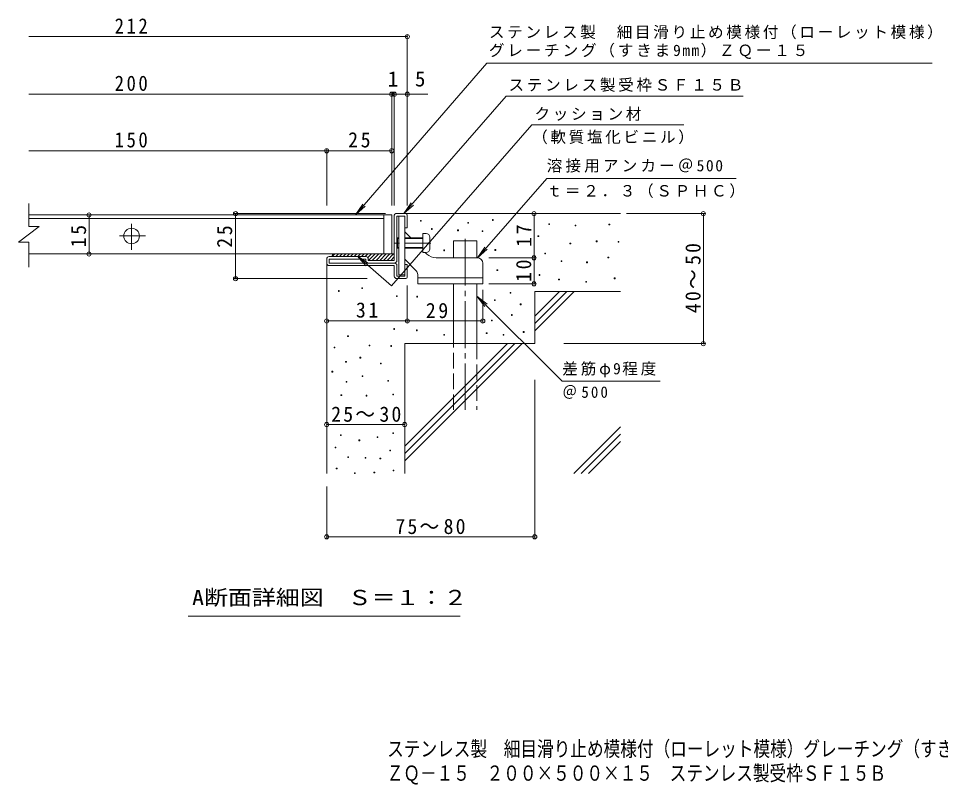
# Model space of a CAD drawing. Units: millimetres at full size; details may follow other scales. Extents: x -310 to 347, y -275 to 243.
# Drawn here: x -310 to 44.4, y -275.2 to 19.5 of the extents above; entities that cross this region are included whole.
import ezdxf
from ezdxf.enums import TextEntityAlignment as Align

# ---------------------------------------------------------------- set-up
doc = ezdxf.new("R2010")
doc.units = ezdxf.units.MM
doc.header["$LTSCALE"] = 2
doc.header["$PDMODE"] = 32
doc.header["$PDSIZE"] = 1.6
for name, pattern in [('CHAIN1', [8, 5, -1, 1, -1]), ('CHAIN2', [12, 9, -1, 1, -1]), ('DASHED3', [4, 3, -1])]:
    doc.linetypes.add(name, pattern=pattern)
for name, color, linetype, lineweight in [('C-2', 3, 'Continuous', 9), ('D-0', 7, 'Continuous', 9), ('D-1', 2, 'Continuous', 9), ('D-2', 3, 'Continuous', 9), ('D-3', 3, 'Continuous', 9), ('D-4', 7, 'Continuous', 9), ('D-5', 7, 'Continuous', 9), ('D-6', 6, 'Continuous', 5), ('D-9', 4, 'Continuous', 9), ('D-A', 3, 'Continuous', 9)]:
    doc.layers.add(name, color=color, linetype=linetype, lineweight=lineweight)
doc.layers.add('F-4_F-4ﾚｲﾔ', color=2, linetype='Continuous')
doc.layers.add('F-5_F-5ﾚｲﾔ', color=2, linetype='Continuous')
doc.styles.add('ＭＳ ゴシック', font='')
doc.styles.get('ＭＳ ゴシック').set_extended_font_data('MS Gothic')

msp = doc.modelspace()

# ---------------------------------------------------------------- linework, layer by layer
at = {"layer": 'C-2'}
for p, q in [((-306.02, -60.619), (-306.02, -51.763)), ((-310.02, -66.62), (-302.02, -60.619)), ((-306.02, -60.619), (-302.02, -60.619)), ((-310.02, -66.62), (-306.02, -66.62)), ((-306.02, -76.264), (-306.02, -66.62))]:
    msp.add_line(p, q, dxfattribs=at)
at = {"layer": 'D-0'}
for points in [[(-155.516, -58.527), (-155.516, -58.227), (-155.216, -58.227), (-155.216, -58.527)], [(-137.341, -59.312), (-137.341, -59.012), (-137.041, -59.012), (-137.041, -59.312)], [(-127.829, -58.232), (-127.829, -57.932), (-127.529, -57.932), (-127.529, -58.232)], [(-106.172, -59.811), (-106.172, -59.511), (-105.872, -59.511), (-105.872, -59.811)], [(-96.021, -60.352), (-96.021, -60.052), (-95.721, -60.052), (-95.721, -60.352)], [(-83.027, -59.946), (-83.027, -59.646), (-82.728, -59.646), (-82.728, -59.946)], [(-151.267, -61.687), (-151.267, -61.387), (-150.967, -61.387), (-150.967, -61.687)], [(-141.229, -62.212), (-141.229, -61.912), (-140.929, -61.912), (-140.929, -62.212)], [(-131.752, -62.547), (-131.752, -62.247), (-131.452, -62.247), (-131.452, -62.547)], [(-110.342, -64.416), (-110.342, -64.116), (-110.042, -64.116), (-110.042, -64.416)], [(-98.013, -67.229), (-98.013, -66.929), (-97.713, -66.929), (-97.713, -67.229)], [(-87.9, -66.443), (-87.9, -66.143), (-87.6, -66.143), (-87.6, -66.443)], [(-79.542, -66.595), (-79.542, -66.295), (-79.242, -66.295), (-79.242, -66.595)], [(-146.494, -69.903), (-146.494, -69.603), (-146.194, -69.603), (-146.194, -69.903)], [(-126.88, -69.772), (-126.88, -69.472), (-126.58, -69.472), (-126.58, -69.772)], [(-107.706, -71.108), (-107.706, -70.808), (-107.406, -70.808), (-107.406, -71.108)], [(-101.435, -74.022), (-101.435, -73.722), (-101.135, -73.722), (-101.135, -74.022)], [(-91.639, -74.492), (-91.639, -74.192), (-91.339, -74.192), (-91.339, -74.492)], [(-83.434, -72.669), (-83.434, -72.369), (-83.133, -72.369), (-83.133, -72.669)], [(-126.096, -77.487), (-126.096, -77.187), (-125.796, -77.187), (-125.796, -77.487)], [(-109.851, -79.352), (-109.851, -79.052), (-109.551, -79.052), (-109.551, -79.352)], [(-102.382, -81.061), (-102.382, -80.761), (-102.082, -80.761), (-102.082, -81.061)], [(-80.997, -80.655), (-80.997, -80.354), (-80.697, -80.354), (-80.697, -80.655)], [(-178.051, -84.407), (-178.051, -84.107), (-177.751, -84.107), (-177.751, -84.407)], [(-91.941, -82.006), (-91.941, -81.706), (-91.641, -81.706), (-91.641, -82.006)], [(-187.04, -85.512), (-187.04, -85.212), (-186.74, -85.212), (-186.74, -85.512)], [(-164.709, -87.484), (-164.709, -87.184), (-164.409, -87.184), (-164.409, -87.484)], [(-156.886, -87.7), (-156.886, -87.4), (-156.586, -87.4), (-156.586, -87.7)], [(-121.034, -86.214), (-121.034, -85.914), (-120.734, -85.914), (-120.734, -86.214)], [(-127.012, -89.066), (-127.012, -88.766), (-126.712, -88.766), (-126.712, -89.066)], [(-117.139, -90.646), (-117.139, -90.346), (-116.839, -90.346), (-116.839, -90.646)], [(-120.516, -94.762), (-120.516, -94.462), (-120.216, -94.462), (-120.216, -94.762)], [(-128.234, -96.899), (-128.234, -96.599), (-127.934, -96.599), (-127.934, -96.899)], [(-183.486, -102.888), (-183.486, -102.588), (-183.186, -102.588), (-183.186, -102.888)], [(-165.714, -100.124), (-165.714, -99.824), (-165.414, -99.824), (-165.414, -100.124)], [(-156.999, -100.644), (-156.999, -100.344), (-156.699, -100.344), (-156.699, -100.644)], [(-146.492, -102.369), (-146.492, -102.069), (-146.192, -102.069), (-146.192, -102.369)], [(-130.172, -101.704), (-130.172, -101.404), (-129.872, -101.404), (-129.872, -101.704)], [(-123.717, -102.411), (-123.717, -102.111), (-123.417, -102.111), (-123.417, -102.411)], [(-115.955, -101.309), (-115.955, -101.009), (-115.655, -101.009), (-115.655, -101.309)], [(-175.192, -106.443), (-175.192, -106.143), (-174.892, -106.143), (-174.892, -106.443)], [(-188.649, -107.233), (-188.649, -106.933), (-188.349, -106.933), (-188.349, -107.233)], [(-166.899, -106.673), (-166.899, -106.373), (-166.599, -106.373), (-166.599, -106.673)], [(-184.276, -112.761), (-184.276, -112.461), (-183.976, -112.461), (-183.976, -112.761)], [(-178.747, -111.182), (-178.747, -110.882), (-178.447, -110.882), (-178.447, -111.182)], [(-170.848, -113.387), (-170.848, -113.087), (-170.548, -113.087), (-170.548, -113.387)], [(-189.516, -116.56), (-189.516, -116.26), (-189.216, -116.26), (-189.216, -116.56)], [(-184.078, -120.462), (-184.078, -120.162), (-183.778, -120.162), (-183.778, -120.462)], [(-177.957, -118.29), (-177.957, -117.99), (-177.657, -117.99), (-177.657, -118.29)], [(-168.084, -120.101), (-168.084, -119.801), (-167.784, -119.801), (-167.784, -120.101)], [(-186.053, -125.596), (-186.053, -125.296), (-185.753, -125.296), (-185.753, -125.596)], [(-176.377, -125.794), (-176.377, -125.494), (-176.077, -125.494), (-176.077, -125.794)], [(-166.132, -125.307), (-166.132, -125.007), (-165.831, -125.007), (-165.831, -125.307)], [(-186.25, -140.963), (-186.25, -140.663), (-185.95, -140.663), (-185.95, -140.963)], [(-172.172, -141.705), (-172.172, -141.405), (-171.872, -141.405), (-171.872, -141.705)], [(-166.109, -140.173), (-166.109, -139.873), (-165.809, -139.873), (-165.809, -140.173)], [(-179.142, -142.937), (-179.142, -142.637), (-178.842, -142.637), (-178.842, -142.937)], [(-188.272, -145.702), (-188.272, -145.402), (-187.972, -145.402), (-187.972, -145.702)], [(-167.294, -146.887), (-167.294, -146.587), (-166.994, -146.587), (-166.994, -146.887)], [(-183.462, -149.417), (-183.462, -149.117), (-183.162, -149.117), (-183.162, -149.417)], [(-176.772, -149.651), (-176.772, -149.351), (-176.472, -149.351), (-176.472, -149.651)], [(-171.078, -149.976), (-171.078, -149.676), (-170.778, -149.676), (-170.778, -149.976)], [(-187.83, -153.761), (-187.83, -153.461), (-187.53, -153.461), (-187.53, -153.761)], [(-180.884, -155.621), (-180.884, -155.321), (-180.584, -155.321), (-180.584, -155.621)], [(-173.357, -155.319), (-173.357, -155.019), (-173.057, -155.019), (-173.057, -155.319)], [(-166.038, -154.529), (-166.038, -154.229), (-165.738, -154.229), (-165.738, -154.529)]]:
    msp.add_lwpolyline(points, close=True, dxfattribs=at)
at = {"layer": 'D-1'}
for p, q in [((-165.541, -73.621), (-165.541, -56.221)), ((-164.941, -55.621), (-161.141, -55.621)), ((-164.541, -73.621), (-164.541, -56.621)), ((-164.541, -56.621), (-161.541, -56.621)), ((-160.541, -56.221), (-160.541, -61.121)), ((-191.541, -74.621), (-191.541, -73.121)), ((-176.541, -72.121), (-190.541, -72.121)), ((-190.541, -74.621), (-190.541, -73.121)), ((-176.541, -73.121), (-190.541, -73.121)), ((-176.541, -73.621), (-176.541, -73.121)), ((-175.541, -73.121), (-175.541, -73.621)), ((-165.541, -73.621), (-175.541, -73.621)), ((-165.541, -74.621), (-190.541, -74.621)), ((-190.541, -75.621), (-165.541, -75.621)), ((-165.541, -79.621), (-165.541, -75.621)), ((-164.541, -75.621), (-164.541, -79.621)), ((-160.541, -75.121), (-161.541, -75.121)), ((-161.541, -79.621), (-161.541, -75.121)), ((-160.541, -80.021), (-160.541, -75.121)), ((-164.541, -79.621), (-161.541, -79.621)), ((-164.541, -80.621), (-161.141, -80.621))]:
    msp.add_line(p, q, dxfattribs=at)
msp.add_lwpolyline([(-160.541, -61.121), (-161.541, -61.121), (-161.541, -56.621)], dxfattribs=at)
for centre, radius, start, end in [((-164.941, -56.221), 0.6, 90, 180), ((-161.141, -56.221), 0.6, 0, 90), ((-190.541, -73.121), 1, 90, 180), ((-176.541, -73.121), 1, 0, 90), ((-175.541, -73.621), 1, 180, 270), ((-165.541, -73.621), 1, 270, 0), ((-190.541, -74.621), 1, 180, 270), ((-165.541, -75.621), 1, 0, 90), ((-164.541, -79.621), 1, 180, 270), ((-161.141, -80.021), 0.6, 270, 0)]:
    msp.add_arc(centre, radius, start, end, dxfattribs=at)
at = {"layer": 'D-2'}
for p, q in [((-169.527, -56.121), (-306.02, -56.121)), ((-169.527, -56.121), (-169.527, -71.121)), ((-169.527, -56.121), (-166.527, -56.121)), ((-166.527, -56.121), (-166.527, -71.121)), ((-306.02, -57.521), (-169.527, -57.521))]:
    msp.add_line(p, q, dxfattribs=at)
at = {"layer": 'D-2', "linetype": 'CHAIN1'}
for p, q in [((-266.527, -69.522), (-266.527, -58.919)), ((-261.226, -64.221), (-271.829, -64.221))]:
    msp.add_line(p, q, dxfattribs=at)
at = {"layer": 'D-2'}
msp.add_lwpolyline([(-166.527, -71.121), (-169.527, -71.121), (-306.02, -71.121)], dxfattribs=at)
msp.add_circle((-266.527, -64.221), 3, dxfattribs=at)
at = {"layer": 'D-3'}
for p, q in [((-163.841, -56.621), (-163.841, -79.121)), ((-163.841, -56.621), (-161.541, -56.621)), ((-161.541, -56.621), (-161.541, -79.121)), ((-159.242, -64.921), (-161.541, -62.621)), ((-153.006, -71.156), (-153.641, -70.521)), ((-157.127, -77.571), (-161.541, -73.156)), ((-133.541, -72.621), (-149.47, -72.621)), ((-131.541, -74.621), (-131.541, -82.621)), ((-163.841, -79.121), (-161.541, -79.121)), ((-156.541, -78.985), (-156.541, -82.621)), ((-156.541, -80.321), (-131.541, -80.321)), ((-156.541, -82.621), (-131.541, -82.621))]:
    msp.add_line(p, q, dxfattribs=at)
at = {"layer": 'D-3', "linetype": 'CHAIN1'}
msp.add_line((-151.554, -66.921), (-165.288, -66.921), dxfattribs=at)
at = {"layer": 'D-3'}
for centre, radius, start, end in [((-149.47, -67.621), 5, 225, 270), ((-133.541, -74.621), 2, 0, 90), ((-158.541, -78.985), 2, 0, 45.00024)]:
    msp.add_arc(centre, radius, start, end, dxfattribs=at)
at = {"layer": 'D-4'}
for p, q in [((-160.541, 12.453), (-306.02, 12.453)), ((-160.541, 13.053), (-160.541, -52.53)), ((-306.02, -9.687), (-152.709, -9.687)), ((-166.527, -9.087), (-166.527, -52.53)), ((-165.541, -9.087), (-165.541, -52.53)), ((-160.541, -9.087), (-160.541, -52.221)), ((-306.02, -31.437), (-191.541, -31.437)), ((-191.541, -30.837), (-191.541, -52.53)), ((-191.541, -31.437), (-166.527, -31.437)), ((-282.896, -56.121), (-282.896, -71.121)), ((-227.177, -55.621), (-168.941, -55.621)), ((-226.577, -55.621), (-226.577, -80.621)), ((-111.827, -72.621), (-111.827, -55.621)), ((-76.335, -55.621), (-46.143, -55.621)), ((-46.743, -105.621), (-46.743, -55.621)), ((-129.176, -72.621), (-111.227, -72.621)), ((-111.827, -82.621), (-111.827, -72.621)), ((-227.177, -80.621), (-175.925, -80.621)), ((-160.541, -83.214), (-160.541, -97.483)), ((-131.541, -84.986), (-131.541, -97.483)), ((-129.176, -82.621), (-111.227, -82.621)), ((-160.541, -96.883), (-191.541, -96.883)), ((-160.541, -96.883), (-131.541, -96.883)), ((-100.386, -105.621), (-46.143, -105.621)), ((-111.541, -119.596), (-111.541, -180.524)), ((-191.541, -136.745), (-161.541, -136.745)), ((-191.541, -160.621), (-191.541, -180.524)), ((-191.541, -179.924), (-111.541, -179.924))]:
    msp.add_line(p, q, dxfattribs=at)
for p in [(-160.541, 12.453), (-166.527, -9.687), (-165.541, -9.687), (-160.541, -9.687), (-191.541, -31.437), (-166.527, -31.437), (-282.896, -56.121), (-226.577, -55.621), (-111.827, -55.621), (-46.743, -55.621), (-282.896, -71.121), (-111.827, -72.621), (-226.577, -80.621), (-111.827, -82.621), (-191.541, -96.883), (-160.541, -96.883), (-131.541, -96.883), (-46.743, -105.621), (-191.541, -136.745), (-161.541, -136.745), (-191.541, -179.924), (-111.541, -179.924)]:
    msp.add_point(p, dxfattribs=at)
at = {"layer": 'D-5'}
for p, q in [((-130.042, 2.235), (-180.43, -56.121)), ((-130.042, 2.235), (41.259, 2.235)), ((-122.545, -10.432), (-161.876, -55.621)), ((-122.545, -10.432), (-31.402, -10.432)), ((-112.646, -21.405), (-166.584, -83.376)), ((-112.646, -21.405), (-54.225, -21.405)), ((-133.552, -72.621), (-106.942, -42.047)), ((-106.942, -42.047), (-34.166, -42.047)), ((-180.43, -56.121), (-177.684, -51.942)), ((-180.43, -56.121), (-176.696, -52.795)), ((-161.876, -55.621), (-159.114, -51.453)), ((-161.876, -55.621), (-158.129, -52.31)), ((-133.552, -72.621), (-130.79, -68.453)), ((-133.552, -72.621), (-129.805, -69.31)), ((-179.748, -71.918), (-176.438, -75.665)), ((-133.841, -87.344), (-130.797, -91.31)), ((-133.841, -87.344), (-129.874, -90.387)), ((-140.275, -210.447), (-244.797, -210.447))]:
    msp.add_line(p, q, dxfattribs=at)
for points in [[(-166.584, -83.376), (-179.748, -71.918), (-175.581, -74.681)], [(-133.841, -87.344), (-101.072, -120.112), (-63.408, -120.112)]]:
    msp.add_lwpolyline(points, dxfattribs=at)
at = {"layer": 'D-6'}
for p, q in [((-161.141, -55.621), (-78.541, -55.621)), ((-142.841, -66.121), (-133.841, -66.121)), ((-142.841, -72.621), (-142.841, -66.121)), ((-133.841, -72.621), (-133.841, -66.121)), ((-191.541, -74.621), (-191.541, -155.621)), ((-142.841, -105.621), (-142.841, -82.621)), ((-133.841, -105.621), (-133.841, -82.621)), ((-111.541, -85.621), (-78.541, -85.621)), ((-111.541, -85.621), (-111.541, -105.621)), ((-111.541, -95.089), (-102.073, -85.621)), ((-111.541, -97.917), (-99.245, -85.621)), ((-111.541, -100.745), (-96.417, -85.621)), ((-161.541, -105.621), (-161.541, -155.621)), ((-161.541, -105.621), (-111.541, -105.621)), ((-161.541, -145.088), (-122.073, -105.621)), ((-161.541, -147.916), (-119.245, -105.621)), ((-161.541, -150.745), (-116.417, -105.621)), ((-96.535, -155.621), (-78.541, -137.627)), ((-93.707, -155.621), (-78.541, -140.455)), ((-90.879, -155.621), (-78.541, -143.283))]:
    msp.add_line(p, q, dxfattribs=at)
at = {"layer": 'D-6', "linetype": 'CHAIN2'}
msp.add_line((-138.341, -65.305), (-138.341, -131.121), dxfattribs=at)
at = {"layer": 'D-6', "linetype": 'DASHED3'}
for p, q in [((-142.841, -131.121), (-142.841, -105.621)), ((-133.841, -105.621), (-133.841, -131.121))]:
    msp.add_line(p, q, dxfattribs=at)
at = {"layer": 'D-9'}
for p, q in [((-188.465, -71.121), (-189.465, -72.121)), ((-188.541, -71.121), (-165.541, -71.121)), ((-187.051, -71.121), (-188.051, -72.121)), ((-185.636, -71.121), (-186.636, -72.121)), ((-184.222, -71.121), (-185.222, -72.121)), ((-182.808, -71.121), (-183.808, -72.121)), ((-181.394, -71.121), (-182.394, -72.121)), ((-179.98, -71.121), (-180.98, -72.121)), ((-178.565, -71.121), (-179.565, -72.121)), ((-177.151, -71.121), (-178.151, -72.121)), ((-175.737, -71.121), (-176.737, -72.121)), ((-174.323, -71.121), (-175.733, -72.532)), ((-172.909, -71.121), (-175.408, -73.621)), ((-171.494, -71.121), (-173.994, -73.621)), ((-170.08, -71.121), (-172.58, -73.621)), ((-168.666, -71.121), (-171.166, -73.621)), ((-167.252, -71.121), (-169.752, -73.621)), ((-165.837, -71.121), (-168.337, -73.621)), ((-165.541, -72.239), (-166.923, -73.621))]:
    msp.add_line(p, q, dxfattribs=at)
msp.add_arc((-188.541, -72.121), 1, 90, 180, dxfattribs=at)
at = {"layer": 'D-A', "color": 7}
for p, q in [((-163.841, -65.171), (-164.541, -65.171)), ((-163.841, -64.921), (-164.292, -64.921)), ((-154.541, -64.921), (-161.541, -64.921)), ((-154.541, -65.171), (-161.541, -65.171)), ((-151.941, -69.221), (-151.941, -64.621)), ((-164.292, -68.921), (-164.541, -68.671)), ((-163.841, -68.671), (-164.541, -68.671)), ((-163.841, -68.921), (-164.292, -68.921)), ((-154.541, -68.671), (-161.541, -68.671)), ((-154.541, -68.921), (-161.541, -68.921)), ((-153.241, -70.521), (-154.541, -70.521))]:
    msp.add_line(p, q, dxfattribs=at)
for points in [[(-153.241, -63.321), (-154.541, -63.321), (-154.541, -70.521)], [(-164.292, -68.921), (-164.292, -64.921), (-164.541, -65.171)]]:
    msp.add_lwpolyline(points, dxfattribs=at)
for centre, start, end in [((-153.241, -64.621), 0, 90), ((-153.241, -69.221), 270, 0)]:
    msp.add_arc(centre, 1.3, start, end, dxfattribs=at)

# ---------------------------------------------------------------- texts
at = {"layer": 'D-4', "color": 2, "style": 'ＭＳ ゴシック'}
for s, p in [('1', (-168.049, -8.487)), ('5', (-157.591, -8.487))]:
    msp.add_text(s, height=5.865, dxfattribs=at).set_placement(p, align=Align.BOTTOM_LEFT)
at = {"layer": 'D-4', "color": 2, "char_height": 5.865, "attachment_point": 7, "style": 'ＭＳ ゴシック'}
for s, insert in [('\\T1.27;\\W0.9;212', (-273.027, 13.653)), ('\\T1.27;\\W0.9;200', (-273.027, -8.487)), ('\\T1.27;\\W0.9;150', (-273.027, -30.237)), ('\\T1.27;\\W0.95;25', (-183.284, -30.237)), ('\\T1.27;\\W0.95;31', (-180.291, -95.683)), ('\\T1.22;\\W0.95;25～30', (-189.791, -135.745)), ('\\T1.22;\\W0.95;75～80', (-165.115, -178.924))]:
    msp.add_mtext(s, dxfattribs=dict(at, insert=insert))
for s, insert, rotation in [('\\T1.27;\\W0.95;17', (-112.827, -68.371), 90), ('\\T1.27;\\W0.95;15', (-283.948, -68.571), 90), ('\\T1.27;\\W0.95;25', (-227.777, -68.73), 90), ('\\T1.22;\\W0.95;40～50', (-47.742, -93.871), 90), ('\\T1.27;\\W0.95;10', (-112.827, -81.871), 90), ('\\T1.27;\\W0.95;29', (-153.425, -95.883), 0.001)]:
    msp.add_mtext(s, dxfattribs=dict(at, insert=insert, rotation=rotation))
at = {"layer": 'D-5', "color": 2, "style": 'ＭＳ ゴシック', "width": 1.15}
msp.add_text('A断面詳細図\u3000Ｓ＝１：２', height=5.865, dxfattribs=at).set_placement((-243.275, -207.947), align=Align.BOTTOM_LEFT)
at = {"layer": 'D-5', "char_height": 4.399, "attachment_point": 7, "style": 'ＭＳ ゴシック'}
for s, insert in [('\\T1.17;ステンレス製\u3000細目滑り止め模様付（ローレット模様）', (-129.199, 11.448)), ('\\T1.18;グレーチング（すきま9mm）ＺＱー１５', (-129.199, 3.893)), ('\\T1.17;ステンレス製受枠ＳＦ１５Ｂ', (-121.632, -8.791)), ('\\T1.17;クッション材', (-111.661, -19.929)), ('\\T1.17;（軟質塩化ビニル）', (-112.558, -28.917)), ('\\T1.2;溶接用アンカー＠500', (-106.959, -39.857)), ('\\T1.17;ｔ＝２．３（ＳＰＨＣ）', (-106.959, -49.612)), ('\\T1.18;差筋φ9程度', (-100.984, -118.619)), ('\\T1.29;\\W0.95;＠500', (-100.984, -126.864))]:
    msp.add_mtext(s, dxfattribs=dict(at, insert=insert))
at = {"layer": 'F-4_F-4ﾚｲﾔ', "style": 'ＭＳ ゴシック', "width": 0.8}
msp.add_text('ＺＱ－１５\u3000２００×５００×１５\u3000ステンレス製受枠ＳＦ１５Ｂ', height=5.865, dxfattribs=at).set_placement((-168.477, -275.485), align=Align.BOTTOM_LEFT)
at = {"layer": 'F-5_F-5ﾚｲﾔ', "style": 'ＭＳ ゴシック', "width": 0.8}
msp.add_text('ステンレス製\u3000細目滑り止め模様付（ローレット模様）グレーチング（すきま9mm）', height=5.865, dxfattribs=at).set_placement((-168.279, -266.145), align=Align.BOTTOM_LEFT)

doc.saveas('drawing.dxf')
